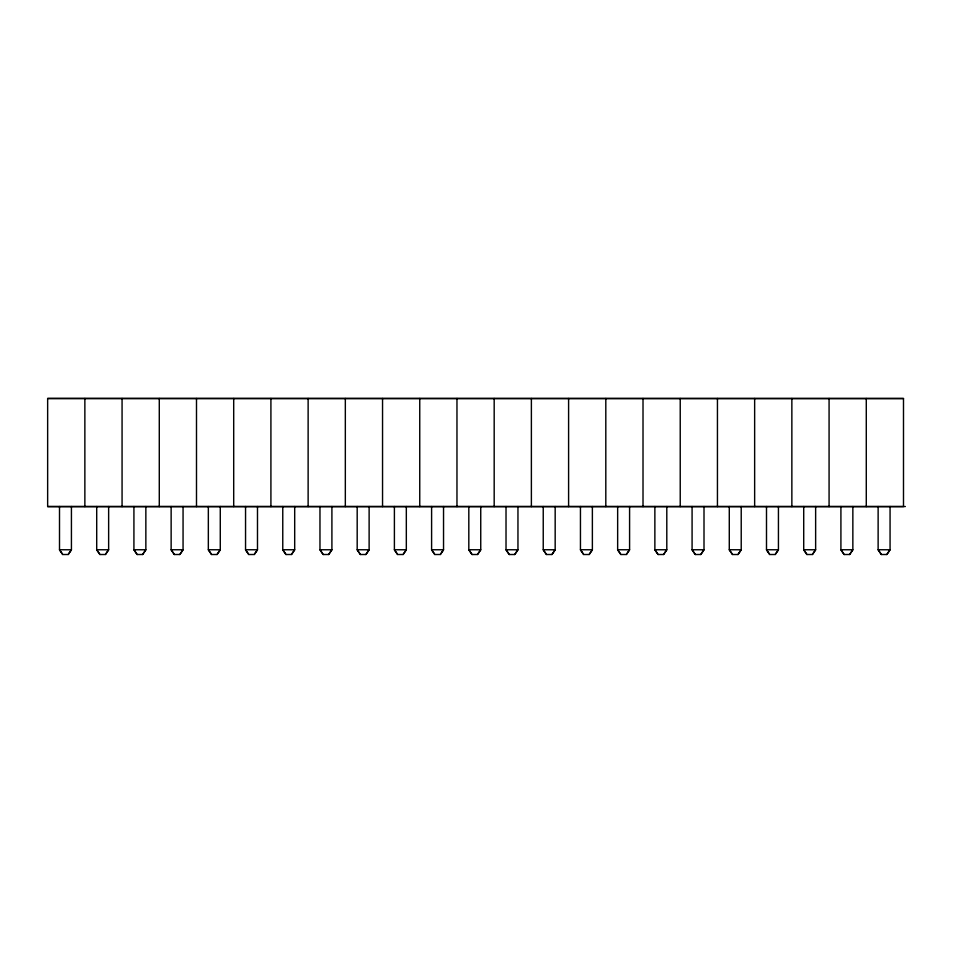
<?xml version="1.0" encoding="UTF-8"?>
<svg xmlns="http://www.w3.org/2000/svg" width="953" height="953" viewBox="0 0 953 953"><rect width="100%" height="100%" fill="white"/><g stroke="black" fill="none" stroke-linecap="round" stroke-linejoin="round"><path stroke-width="1.43" d="M59.503 506.531L59.503 549.774L62.719 554.515L68.211 554.503L71.427 549.738L71.427 506.531M96.706 506.531L96.706 549.774L99.934 554.515L105.426 554.503L108.642 549.738L108.642 506.531M133.92 506.531L133.92 549.774L137.137 554.515L142.628 554.503L145.857 549.738L145.857 506.531M171.135 506.531L171.135 549.774L174.351 554.515L179.843 554.503L183.059 549.738L183.059 506.531M208.338 506.531L208.338 549.774L211.554 554.515L217.058 554.503L220.274 549.738L220.274 506.531M245.552 506.531L245.552 549.774L248.769 554.515L254.26 554.503L257.489 549.738L257.489 506.531M282.767 506.531L282.767 549.774L285.983 554.515L291.475 554.503L294.691 549.738L294.691 506.531M319.97 506.531L319.97 549.774L323.186 554.515L328.69 554.503L331.906 549.738L331.906 506.531M357.184 506.531L357.184 549.774L360.401 554.515L365.892 554.503L369.121 549.738L369.121 506.531M394.399 506.531L394.399 549.774L397.615 554.515L403.107 554.503L406.323 549.738L406.323 506.531M431.602 506.531L431.602 549.774L434.818 554.515L440.322 554.503L443.538 549.738L443.538 506.531M468.816 506.531L468.816 549.774L472.033 554.515L477.524 554.503L480.741 549.738L480.741 506.531M506.019 506.531L506.019 549.774L509.247 554.515L514.739 554.515L517.956 549.738L517.956 506.531M543.234 506.531L543.234 549.774L546.45 554.515L551.954 554.503L555.17 549.738L555.17 506.531M580.448 506.531L580.448 549.774L583.665 554.515L589.157 554.515L592.373 549.738L592.373 506.531M617.651 506.531L617.651 549.774L620.88 554.515L626.371 554.503L629.588 549.738L629.588 506.531M654.866 506.531L654.866 549.774L658.082 554.515L663.586 554.503L666.802 549.738L666.802 506.531M692.081 506.531L692.081 549.774L695.297 554.515L700.789 554.503L704.005 549.738L704.005 506.531M729.283 506.531L729.283 549.774L732.512 554.515L738.003 554.515L741.22 549.738L741.22 506.531M766.498 506.531L766.498 549.774L769.714 554.515L775.206 554.503L778.434 549.738L778.434 506.531M803.713 506.531L803.713 549.774L806.929 554.515L812.421 554.503L815.637 549.738L815.637 506.531M840.915 506.531L840.915 549.774L844.132 554.515L849.635 554.503L852.852 549.738L852.852 506.531M878.13 506.531L878.13 549.774L881.346 554.515L886.838 554.503L890.066 549.738L890.066 506.531M68.211 554.515L71.427 549.774L59.503 549.738L62.719 554.503M105.426 554.515L108.642 549.774L96.706 549.738L99.934 554.503M142.628 554.515L145.857 549.774L133.92 549.738L137.137 554.503M179.843 554.515L183.059 549.774L171.135 549.738L174.351 554.503M217.058 554.515L220.274 549.774L208.338 549.738L211.554 554.503M254.26 554.515L257.489 549.774L245.552 549.738L248.769 554.503M291.475 554.515L294.691 549.774L282.767 549.738L285.983 554.503M328.69 554.515L331.906 549.774L319.97 549.738L323.186 554.503M365.892 554.515L369.121 549.774L357.184 549.738L360.401 554.503M403.107 554.515L406.323 549.774L394.399 549.738L397.615 554.503M440.322 554.515L443.538 549.774L431.602 549.738L434.818 554.503M477.524 554.515L480.741 549.774L468.816 549.738L472.033 554.503M514.739 554.515L517.956 549.774L506.019 549.738L509.247 554.503M551.954 554.515L555.17 549.774L543.234 549.738L546.45 554.503M589.157 554.515L592.373 549.774L580.448 549.738L583.665 554.503M626.371 554.515L629.588 549.774L617.651 549.738L620.88 554.503M663.586 554.515L666.802 549.774L654.866 549.738L658.082 554.503M700.789 554.515L704.005 549.774L692.081 549.738L695.297 554.503M738.003 554.515L741.22 549.774L729.283 549.738L732.512 554.503M775.206 554.515L778.434 549.774L766.498 549.738L769.714 554.503M812.421 554.515L815.637 549.774L803.713 549.738L806.929 554.503M849.635 554.515L852.852 549.774L840.915 549.738L844.132 554.503M886.838 554.515L890.066 549.774L878.13 549.738L881.346 554.503M47.65 398.485L903.492 398.485L903.492 506.579L47.65 506.579L47.65 398.485L903.492 398.545M47.65 506.543L905.35 506.543M866.277 398.485L866.277 506.579M829.074 398.485L829.074 506.579M791.86 398.485L791.86 506.579M754.645 398.485L754.645 506.579M717.442 398.485L717.442 506.579M680.228 398.485L680.228 506.579M643.013 398.485L643.013 506.579M605.81 398.485L605.81 506.579M568.596 398.485L568.596 506.579M531.381 398.485L531.381 506.579M494.178 398.485L494.178 506.579M456.964 398.485L456.964 506.579M419.749 398.485L419.749 506.579M382.546 398.485L382.546 506.579M345.331 398.485L345.331 506.579M308.129 398.485L308.129 506.579M270.914 398.485L270.914 506.579M233.699 398.485L233.699 506.579M196.497 398.485L196.497 506.579M159.282 398.485L159.282 506.579M122.067 398.485L122.067 506.579M84.865 398.485L84.865 506.579"/></g></svg>
